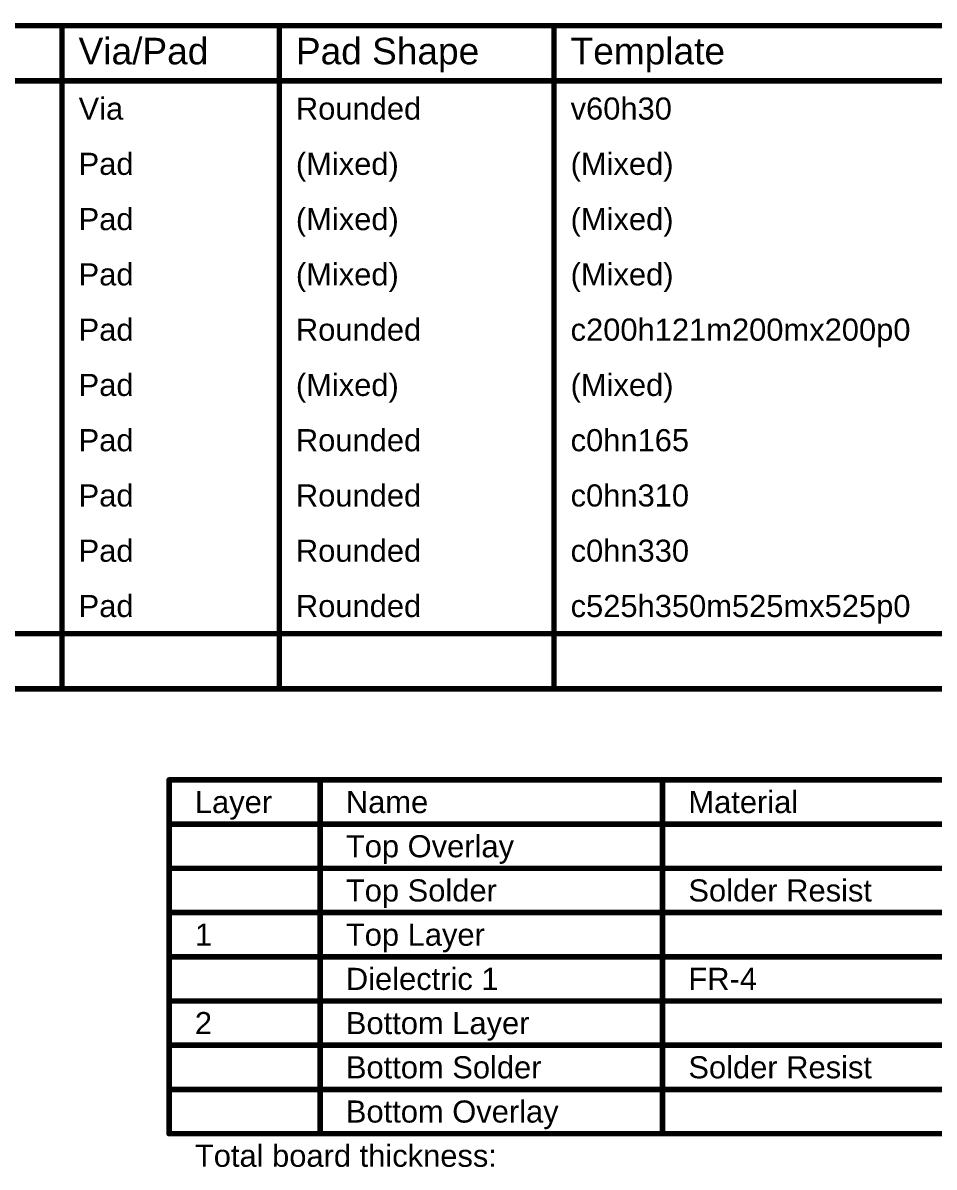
# Model space of a CAD drawing. Header units: inches. Extents: x -31 to 249, y -28 to 261.
# Drawn here: x 123.3 to 186.1, y 181.8 to 260.7 of the extents above; entities that cross this region are included whole.
import ezdxf

# ---------------------------------------------------------------- set-up
doc = ezdxf.new("R2010")
doc.units = ezdxf.units.IN
doc.layers.add('Drill Drawing', color=1, linetype='Continuous')
doc.layers.add('Fabrication', color=76, linetype='Continuous')
doc.styles.add('Arial', font='', dxfattribs={"height": 0.2})
doc.styles.get('Arial').set_extended_font_data('Arial')

msp = doc.modelspace()

# ---------------------------------------------------------------- linework, layer by layer
at = {"layer": 'Drill Drawing'}
for points in [[(-1.754, 260.502, 0.381, 0.381, 0), (248.773, 260.502, 0.381, 0.381, 0)], [(125.998, 214.782, 0.381, 0.381, 0), (125.998, 260.502, 0.381, 0.381, 0)], [(140.98, 214.782, 0.381, 0.381, 0), (140.98, 260.502, 0.381, 0.381, 0)], [(159.923, 214.782, 0.381, 0.381, 0), (159.923, 260.502, 0.381, 0.381, 0)], [(-1.754, 256.692, 0.381, 0.381, 0), (248.773, 256.692, 0.381, 0.381, 0)], [(-1.754, 218.592, 0.381, 0.381, 0), (248.773, 218.592, 0.381, 0.381, 0)], [(-1.754, 214.782, 0.381, 0.381, 0), (248.773, 214.782, 0.381, 0.381, 0)]]:
    msp.add_lwpolyline(points, format="xyseb", dxfattribs=at)
for points in [[(125.903, 260.502, 0.191, 0.191, 1), (126.093, 260.502, 0.191, 0.191, 1)], [(140.885, 260.502, 0.191, 0.191, 1), (141.075, 260.502, 0.191, 0.191, 1)], [(159.828, 260.502, 0.191, 0.191, 1), (160.019, 260.502, 0.191, 0.191, 1)], [(125.903, 214.782, 0.191, 0.191, 1), (126.093, 214.782, 0.191, 0.191, 1)], [(140.885, 214.782, 0.191, 0.191, 1), (141.075, 214.782, 0.191, 0.191, 1)], [(159.828, 214.782, 0.191, 0.191, 1), (160.019, 214.782, 0.191, 0.191, 1)]]:
    msp.add_lwpolyline(points, format="xyseb", close=True, dxfattribs=at)
at = {"layer": 'Fabrication'}
for points in [[(133.38, 208.509, 0.381, 0.381, 0), (248.666, 208.509, 0.381, 0.381, 0)], [(133.38, 184.125, 0.381, 0.381, 0), (133.38, 208.509, 0.381, 0.381, 0)], [(143.792, 184.125, 0.381, 0.381, 0), (143.792, 208.509, 0.381, 0.381, 0)], [(167.408, 184.125, 0.381, 0.381, 0), (167.408, 208.509, 0.381, 0.381, 0)], [(133.38, 205.461, 0.381, 0.381, 0), (248.666, 205.461, 0.381, 0.381, 0)], [(133.38, 202.413, 0.381, 0.381, 0), (143.792, 202.413, 0.381, 0.381, 0)], [(143.792, 202.413, 0.381, 0.381, 0), (167.408, 202.413, 0.381, 0.381, 0)], [(167.408, 202.413, 0.381, 0.381, 0), (189.246, 202.413, 0.381, 0.381, 0)], [(133.38, 199.365, 0.381, 0.381, 0), (143.792, 199.365, 0.381, 0.381, 0)], [(143.792, 199.365, 0.381, 0.381, 0), (167.408, 199.365, 0.381, 0.381, 0)], [(167.408, 199.365, 0.381, 0.381, 0), (189.246, 199.365, 0.381, 0.381, 0)], [(133.38, 196.317, 0.381, 0.381, 0), (143.792, 196.317, 0.381, 0.381, 0)], [(143.792, 196.317, 0.381, 0.381, 0), (167.408, 196.317, 0.381, 0.381, 0)], [(167.408, 196.317, 0.381, 0.381, 0), (189.246, 196.317, 0.381, 0.381, 0)], [(133.38, 193.269, 0.381, 0.381, 0), (143.792, 193.269, 0.381, 0.381, 0)], [(143.792, 193.269, 0.381, 0.381, 0), (167.408, 193.269, 0.381, 0.381, 0)], [(167.408, 193.269, 0.381, 0.381, 0), (189.246, 193.269, 0.381, 0.381, 0)], [(133.38, 190.221, 0.381, 0.381, 0), (143.792, 190.221, 0.381, 0.381, 0)], [(143.792, 190.221, 0.381, 0.381, 0), (167.408, 190.221, 0.381, 0.381, 0)], [(167.408, 190.221, 0.381, 0.381, 0), (189.246, 190.221, 0.381, 0.381, 0)], [(133.38, 187.173, 0.381, 0.381, 0), (143.792, 187.173, 0.381, 0.381, 0)], [(143.792, 187.173, 0.381, 0.381, 0), (167.408, 187.173, 0.381, 0.381, 0)], [(167.408, 187.173, 0.381, 0.381, 0), (189.246, 187.173, 0.381, 0.381, 0)], [(133.38, 184.125, 0.381, 0.381, 0), (143.792, 184.125, 0.381, 0.381, 0)], [(143.792, 184.125, 0.381, 0.381, 0), (167.408, 184.125, 0.381, 0.381, 0)], [(167.408, 184.125, 0.381, 0.381, 0), (189.246, 184.125, 0.381, 0.381, 0)]]:
    msp.add_lwpolyline(points, format="xyseb", dxfattribs=at)
for points in [[(133.285, 208.509, 0.191, 0.191, 1), (133.476, 208.509, 0.191, 0.191, 1)], [(133.285, 208.509, 0.191, 0.191, 1), (133.476, 208.509, 0.191, 0.191, 1)], [(143.697, 208.509, 0.191, 0.191, 1), (143.887, 208.509, 0.191, 0.191, 1)], [(167.312, 208.509, 0.191, 0.191, 1), (167.503, 208.509, 0.191, 0.191, 1)], [(133.285, 205.461, 0.191, 0.191, 1), (133.476, 205.461, 0.191, 0.191, 1)], [(133.285, 202.413, 0.191, 0.191, 1), (133.476, 202.413, 0.191, 0.191, 1)], [(143.697, 202.413, 0.191, 0.191, 1), (143.887, 202.413, 0.191, 0.191, 1)], [(143.697, 202.413, 0.191, 0.191, 1), (143.887, 202.413, 0.191, 0.191, 1)], [(167.312, 202.413, 0.191, 0.191, 1), (167.503, 202.413, 0.191, 0.191, 1)], [(167.312, 202.413, 0.191, 0.191, 1), (167.503, 202.413, 0.191, 0.191, 1)], [(133.285, 199.365, 0.191, 0.191, 1), (133.476, 199.365, 0.191, 0.191, 1)], [(143.697, 199.365, 0.191, 0.191, 1), (143.887, 199.365, 0.191, 0.191, 1)], [(143.697, 199.365, 0.191, 0.191, 1), (143.887, 199.365, 0.191, 0.191, 1)], [(167.312, 199.365, 0.191, 0.191, 1), (167.503, 199.365, 0.191, 0.191, 1)], [(167.312, 199.365, 0.191, 0.191, 1), (167.503, 199.365, 0.191, 0.191, 1)], [(133.285, 196.317, 0.191, 0.191, 1), (133.476, 196.317, 0.191, 0.191, 1)], [(143.697, 196.317, 0.191, 0.191, 1), (143.887, 196.317, 0.191, 0.191, 1)], [(143.697, 196.317, 0.191, 0.191, 1), (143.887, 196.317, 0.191, 0.191, 1)], [(167.312, 196.317, 0.191, 0.191, 1), (167.503, 196.317, 0.191, 0.191, 1)], [(167.312, 196.317, 0.191, 0.191, 1), (167.503, 196.317, 0.191, 0.191, 1)], [(133.285, 193.269, 0.191, 0.191, 1), (133.476, 193.269, 0.191, 0.191, 1)], [(143.697, 193.269, 0.191, 0.191, 1), (143.887, 193.269, 0.191, 0.191, 1)], [(143.697, 193.269, 0.191, 0.191, 1), (143.887, 193.269, 0.191, 0.191, 1)], [(167.312, 193.269, 0.191, 0.191, 1), (167.503, 193.269, 0.191, 0.191, 1)], [(167.312, 193.269, 0.191, 0.191, 1), (167.503, 193.269, 0.191, 0.191, 1)], [(133.285, 190.221, 0.191, 0.191, 1), (133.476, 190.221, 0.191, 0.191, 1)], [(143.697, 190.221, 0.191, 0.191, 1), (143.887, 190.221, 0.191, 0.191, 1)], [(143.697, 190.221, 0.191, 0.191, 1), (143.887, 190.221, 0.191, 0.191, 1)], [(167.312, 190.221, 0.191, 0.191, 1), (167.503, 190.221, 0.191, 0.191, 1)], [(167.312, 190.221, 0.191, 0.191, 1), (167.503, 190.221, 0.191, 0.191, 1)], [(133.285, 187.173, 0.191, 0.191, 1), (133.476, 187.173, 0.191, 0.191, 1)], [(143.697, 187.173, 0.191, 0.191, 1), (143.887, 187.173, 0.191, 0.191, 1)], [(143.697, 187.173, 0.191, 0.191, 1), (143.887, 187.173, 0.191, 0.191, 1)], [(167.312, 187.173, 0.191, 0.191, 1), (167.503, 187.173, 0.191, 0.191, 1)], [(167.312, 187.173, 0.191, 0.191, 1), (167.503, 187.173, 0.191, 0.191, 1)], [(133.285, 184.125, 0.191, 0.191, 1), (133.476, 184.125, 0.191, 0.191, 1)], [(133.285, 184.125, 0.191, 0.191, 1), (133.476, 184.125, 0.191, 0.191, 1)], [(143.697, 184.125, 0.191, 0.191, 1), (143.887, 184.125, 0.191, 0.191, 1)], [(143.697, 184.125, 0.191, 0.191, 1), (143.887, 184.125, 0.191, 0.191, 1)], [(143.697, 184.125, 0.191, 0.191, 1), (143.887, 184.125, 0.191, 0.191, 1)], [(167.312, 184.125, 0.191, 0.191, 1), (167.503, 184.125, 0.191, 0.191, 1)], [(167.312, 184.125, 0.191, 0.191, 1), (167.503, 184.125, 0.191, 0.191, 1)], [(167.312, 184.125, 0.191, 0.191, 1), (167.503, 184.125, 0.191, 0.191, 1)]]:
    msp.add_lwpolyline(points, format="xyseb", close=True, dxfattribs=at)

# ---------------------------------------------------------------- texts
at = {"layer": 'Drill Drawing', "style": 'Arial'}
for s, height, p in [('Via/Pad', 1.8288, (127.141, 257.835)), ('Pad Shape', 1.8288, (142.123, 257.835)), ('Template', 1.8288, (161.066, 257.835)), ('Via', 1.524, (127.141, 254.025)), ('Rounded', 1.524, (142.123, 254.025)), ('v60h30', 1.524, (161.066, 254.025)), ('Pad', 1.524, (127.141, 250.215)), ('(Mixed)', 1.524, (142.123, 250.215)), ('(Mixed)', 1.524, (161.066, 250.215)), ('Pad', 1.524, (127.141, 246.405)), ('(Mixed)', 1.524, (142.123, 246.405)), ('(Mixed)', 1.524, (161.066, 246.405)), ('Pad', 1.524, (127.141, 242.595)), ('(Mixed)', 1.524, (142.123, 242.595)), ('(Mixed)', 1.524, (161.066, 242.595)), ('Pad', 1.524, (127.141, 238.785)), ('Rounded', 1.524, (142.123, 238.785)), ('c200h121m200mx200p0', 1.524, (161.066, 238.785)), ('Pad', 1.524, (127.141, 234.975)), ('(Mixed)', 1.524, (142.123, 234.975)), ('(Mixed)', 1.524, (161.066, 234.975)), ('Pad', 1.524, (127.141, 231.165)), ('Rounded', 1.524, (142.123, 231.165)), ('c0hn165', 1.524, (161.066, 231.165)), ('Pad', 1.524, (127.141, 227.355)), ('Rounded', 1.524, (142.123, 227.355)), ('c0hn310', 1.524, (161.066, 227.355)), ('Pad', 1.524, (127.141, 223.545)), ('Rounded', 1.524, (142.123, 223.545)), ('c0hn330', 1.524, (161.066, 223.545)), ('Pad', 1.524, (127.141, 219.735)), ('Rounded', 1.524, (142.123, 219.735)), ('c525h350m525mx525p0', 1.524, (161.066, 219.735))]:
    msp.add_text(s, height=height, dxfattribs=at).set_placement(p)
at = {"layer": 'Fabrication', "style": 'Arial'}
for s, p in [('Layer', (135.158, 206.223)), ('Name', (145.57, 206.223)), ('Material', (169.186, 206.223)), ('Top Overlay', (145.57, 203.175)), ('Top Solder', (145.57, 200.127)), ('Solder Resist', (169.186, 200.127)), ('1', (135.158, 197.079)), ('Top Layer', (145.57, 197.079)), ('Dielectric 1', (145.57, 194.031)), ('FR-4', (169.186, 194.031)), ('2', (135.158, 190.983)), ('Bottom Layer', (145.57, 190.983)), ('Bottom Solder', (145.57, 187.935)), ('Solder Resist', (169.186, 187.935)), ('Bottom Overlay', (145.57, 184.887)), ('Total board thickness:', (135.158, 181.839))]:
    msp.add_text(s, height=1.524, dxfattribs=at).set_placement(p)

doc.saveas('drawing.dxf')
